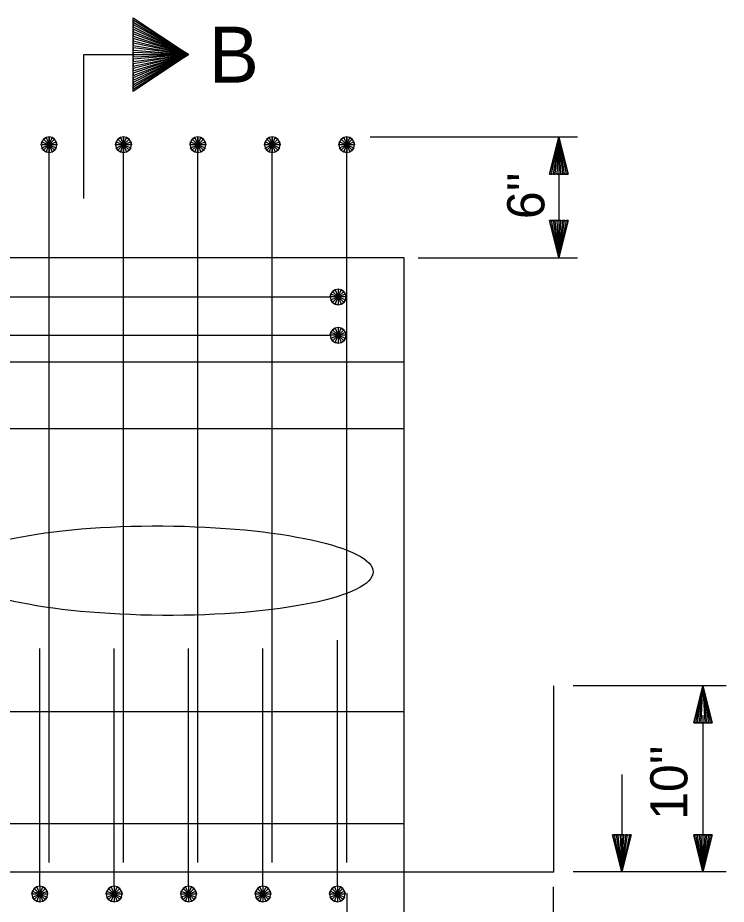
# Model space of a CAD drawing. Extents: x -5.8 to 46.5, y -6.7 to 28.5.
# Drawn here: x 20.003 to 22.383, y -4.17 to -1.193 of the extents above; entities that cross this region are included whole.
import ezdxf

# ---------------------------------------------------------------- set-up
doc = ezdxf.new("R2010")
doc.units = 0
for name, color, linetype in [('Dimension Lines', 7, 'Continuous'), ('Rebar Lines', 7, 'Continuous'), ('Sup Concrete Girder Lines', 7, 'Continuous'), ('Text', 7, 'Continuous')]:
    doc.layers.add(name, color=color, linetype=linetype)

msp = doc.modelspace()

# ---------------------------------------------------------------- linework, layer by layer
at = {"layer": 'Dimension Lines'}
for p, q in [((21.1865, -1.5925), (21.8835, -1.5925)), ((21.8205, -1.5925), (21.8205, -1.9988)), ((21.3484, -1.9988), (21.8835, -1.9988)), ((22.3831, -3.4361), (21.8689, -3.4361)), ((22.3049, -3.5344), (22.3049, -4.0613)), ((22.0325, -3.7337), (22.0325, -4.0613)), ((22.3831, -4.0613), (21.8689, -4.0613)), ((21.1079, -4.1332), (21.1079, -5.1787)), ((21.8013, -4.111), (21.8013, -4.2293))]:
    msp.add_line(p, q, dxfattribs=at)
for points in [[(20.3901, -1.1925), (20.5762, -1.3165), (20.3901, -1.2002), (20.3901, -1.2079), (20.5762, -1.3165), (20.3901, -1.2156), (20.3901, -1.2234), (20.5762, -1.3165), (20.3901, -1.2312), (20.3901, -1.2389), (20.5762, -1.3165), (20.3901, -1.2467), (20.3901, -1.2544), (20.5762, -1.3165), (20.3901, -1.2622), (20.3901, -1.27), (20.5762, -1.3165), (20.3901, -1.2777), (20.3901, -1.2855), (20.5762, -1.3165), (20.3901, -1.2933), (20.3901, -1.301), (20.5762, -1.3165), (20.3901, -1.3088), (20.3901, -1.3243), (20.5762, -1.3165), (20.3901, -1.332), (20.3901, -1.3398), (20.5762, -1.3165), (20.3901, -1.3476), (20.3901, -1.3553), (20.5762, -1.3165), (20.3901, -1.3631), (20.3901, -1.3708), (20.5762, -1.3165), (20.3901, -1.3786), (20.3901, -1.3863), (20.5762, -1.3165), (20.3901, -1.3941), (20.3901, -1.4018), (20.5762, -1.3165), (20.3901, -1.4096), (20.3901, -1.4174), (20.5762, -1.3165), (20.3901, -1.4252), (20.3901, -1.4329), (20.5762, -1.3165), (20.3901, -1.4405), (20.3901, -1.1925), (20.5762, -1.3165), (20.3901, -1.2002)], [(20.2253, -1.8), (20.2253, -1.3165), (20.5762, -1.3165)], [(21.8205, -1.7175), (21.8268, -1.7175), (21.8205, -1.5925), (21.833, -1.7175), (21.8393, -1.7175), (21.8205, -1.5925), (21.8455, -1.7175), (21.8518, -1.7175), (21.8205, -1.5925), (21.7893, -1.7175), (21.7955, -1.7175), (21.8205, -1.5925), (21.8018, -1.7175), (21.808, -1.7175), (21.8205, -1.5925), (21.8143, -1.7175), (21.8518, -1.7175), (21.7893, -1.7175), (21.8205, -1.5925), (21.8518, -1.7175)], [(21.8205, -1.8738), (21.8143, -1.8738), (21.8205, -1.9988), (21.808, -1.8738), (21.8018, -1.8738), (21.8205, -1.9988), (21.7955, -1.8738), (21.7893, -1.8738), (21.8205, -1.9988), (21.8518, -1.8738), (21.8455, -1.8738), (21.8205, -1.9988), (21.8393, -1.8738), (21.833, -1.8738), (21.8205, -1.9988), (21.8268, -1.8738), (21.7893, -1.8738), (21.8518, -1.8738), (21.8205, -1.9988), (21.7893, -1.8738)], [(22.3049, -3.5611), (22.2987, -3.5611), (22.3049, -3.4361), (22.2924, -3.5611), (22.2862, -3.5611), (22.3049, -3.4361), (22.2799, -3.5611), (22.2737, -3.5611), (22.3049, -3.4361), (22.3362, -3.5611), (22.3299, -3.5611), (22.3049, -3.4361), (22.3237, -3.5611), (22.3174, -3.5611), (22.3049, -3.4361), (22.3112, -3.5611), (22.2737, -3.5611), (22.3362, -3.5611), (22.3049, -3.4361), (22.2737, -3.5611)], [(22.0325, -3.9363), (22.0262, -3.9363), (22.0325, -4.0613), (22.02, -3.9363), (22.0137, -3.9363), (22.0325, -4.0613), (22.0075, -3.9363), (22.0012, -3.9363), (22.0325, -4.0613), (22.0637, -3.9363), (22.0575, -3.9363), (22.0325, -4.0613), (22.0512, -3.9363), (22.045, -3.9363), (22.0325, -4.0613), (22.0387, -3.9363), (22.0012, -3.9363), (22.0637, -3.9363), (22.0325, -4.0613), (22.0012, -3.9363)], [(22.3049, -3.9363), (22.3112, -3.9363), (22.3049, -4.0613), (22.3174, -3.9363), (22.3237, -3.9363), (22.3049, -4.0613), (22.3299, -3.9363), (22.3362, -3.9363), (22.3049, -4.0613), (22.2737, -3.9363), (22.2799, -3.9363), (22.3049, -4.0613), (22.2862, -3.9363), (22.2924, -3.9363), (22.3049, -4.0613), (22.2987, -3.9363), (22.3362, -3.9363), (22.2737, -3.9363), (22.3049, -4.0613), (22.3362, -3.9363)]]:
    msp.add_lwpolyline(points, dxfattribs=at)
msp.add_ellipse((20.4896, -3.0496), major_axis=(-0.7069, 0.0044), ratio=0.212389, dxfattribs=at)
at = {"layer": 'Rebar Lines'}
for p, q in [((20.108, -4.03), (20.108, -1.5925)), ((20.358, -4.03), (20.358, -1.5925)), ((20.608, -4.03), (20.608, -1.5925)), ((20.8579, -4.03), (20.8579, -1.5925)), ((21.1079, -4.03), (21.1079, -1.5925)), ((20.358, -2.6598), (20.358, -1.926)), ((20.8579, -2.6598), (20.8579, -1.926)), ((18.7382, -2.1303), (21.0528, -2.1303)), ((18.9697, -2.2591), (21.0528, -2.2591)), ((21.0766, -4.1092), (21.0766, -3.2825)), ((20.0767, -4.1092), (20.0767, -3.3113)), ((20.3267, -4.1092), (20.3267, -3.3113)), ((20.5767, -4.1092), (20.5767, -3.3113)), ((20.8267, -4.1092), (20.8267, -3.3113))]:
    msp.add_line(p, q, dxfattribs=at)
for points in [[(20.108, -1.5925), (20.098, -1.5944), (20.0894, -1.6002), (20.0836, -1.6088), (20.0816, -1.6189), (20.0836, -1.629), (20.0894, -1.6376), (20.0979, -1.6432), (20.108, -1.6453), (20.1181, -1.6432), (20.1267, -1.6376), (20.1324, -1.629), (20.1345, -1.6189), (20.1324, -1.6088), (20.1267, -1.6002), (20.1182, -1.5944), (20.108, -1.5925), (20.108, -1.6189), (20.108, -1.6453), (20.0979, -1.6432), (20.108, -1.6189), (20.0894, -1.6376), (20.0836, -1.629), (20.108, -1.6189), (20.0816, -1.6189), (20.0836, -1.6088), (20.108, -1.6189), (20.0894, -1.6002), (20.098, -1.5944), (20.108, -1.6189), (20.1182, -1.5944), (20.1267, -1.6002), (20.108, -1.6189), (20.1324, -1.6088), (20.1345, -1.6189), (20.108, -1.6189), (20.1324, -1.629), (20.1267, -1.6376), (20.108, -1.6189), (20.1181, -1.6432)], [(20.358, -1.5925), (20.3479, -1.5944), (20.3393, -1.6002), (20.3336, -1.6088), (20.3316, -1.6189), (20.3336, -1.629), (20.3393, -1.6376), (20.3479, -1.6432), (20.358, -1.6453), (20.3681, -1.6432), (20.3767, -1.6376), (20.3824, -1.629), (20.3844, -1.6189), (20.3824, -1.6088), (20.3767, -1.6002), (20.3681, -1.5944), (20.358, -1.5925), (20.358, -1.6189), (20.358, -1.6453), (20.3479, -1.6432), (20.358, -1.6189), (20.3393, -1.6376), (20.3336, -1.629), (20.358, -1.6189), (20.3316, -1.6189), (20.3336, -1.6088), (20.358, -1.6189), (20.3393, -1.6002), (20.3479, -1.5944), (20.358, -1.6189), (20.3681, -1.5944), (20.3767, -1.6002), (20.358, -1.6189), (20.3824, -1.6088), (20.3844, -1.6189), (20.358, -1.6189), (20.3824, -1.629), (20.3767, -1.6376), (20.358, -1.6189), (20.3681, -1.6432)], [(20.608, -1.5925), (20.5979, -1.5944), (20.5893, -1.6002), (20.5835, -1.6088), (20.5816, -1.6189), (20.5835, -1.629), (20.5893, -1.6376), (20.5978, -1.6432), (20.608, -1.6453), (20.618, -1.6432), (20.6266, -1.6376), (20.6323, -1.629), (20.6344, -1.6189), (20.6323, -1.6088), (20.6267, -1.6002), (20.6181, -1.5944), (20.608, -1.5925), (20.608, -1.6189), (20.608, -1.6453), (20.5978, -1.6432), (20.608, -1.6189), (20.5893, -1.6376), (20.5835, -1.629), (20.608, -1.6189), (20.5816, -1.6189), (20.5835, -1.6088), (20.608, -1.6189), (20.5893, -1.6002), (20.5979, -1.5944), (20.608, -1.6189), (20.6181, -1.5944), (20.6267, -1.6002), (20.608, -1.6189), (20.6323, -1.6088), (20.6344, -1.6189), (20.608, -1.6189), (20.6323, -1.629), (20.6266, -1.6376), (20.608, -1.6189), (20.618, -1.6432)], [(20.8579, -1.5925), (20.8479, -1.5944), (20.8393, -1.6002), (20.8335, -1.6088), (20.8315, -1.6189), (20.8335, -1.629), (20.8393, -1.6376), (20.8478, -1.6432), (20.8579, -1.6453), (20.868, -1.6432), (20.8766, -1.6376), (20.8823, -1.629), (20.8844, -1.6189), (20.8823, -1.6088), (20.8767, -1.6002), (20.8681, -1.5944), (20.8579, -1.5925), (20.8579, -1.6189), (20.8579, -1.6453), (20.8478, -1.6432), (20.8579, -1.6189), (20.8393, -1.6376), (20.8335, -1.629), (20.8579, -1.6189), (20.8315, -1.6189), (20.8335, -1.6088), (20.8579, -1.6189), (20.8393, -1.6002), (20.8479, -1.5944), (20.8579, -1.6189), (20.8681, -1.5944), (20.8767, -1.6002), (20.8579, -1.6189), (20.8823, -1.6088), (20.8844, -1.6189), (20.8579, -1.6189), (20.8823, -1.629), (20.8766, -1.6376), (20.8579, -1.6189), (20.868, -1.6432)], [(21.1079, -1.5925), (21.0978, -1.5944), (21.0892, -1.6002), (21.0835, -1.6088), (21.0815, -1.6189), (21.0835, -1.629), (21.0892, -1.6376), (21.0978, -1.6432), (21.1079, -1.6453), (21.118, -1.6432), (21.1266, -1.6376), (21.1323, -1.629), (21.1343, -1.6189), (21.1323, -1.6088), (21.1266, -1.6002), (21.1181, -1.5944), (21.1079, -1.5925), (21.1079, -1.6189), (21.1079, -1.6453), (21.0978, -1.6432), (21.1079, -1.6189), (21.0892, -1.6376), (21.0835, -1.629), (21.1079, -1.6189), (21.0815, -1.6189), (21.0835, -1.6088), (21.1079, -1.6189), (21.0892, -1.6002), (21.0978, -1.5944), (21.1079, -1.6189), (21.1181, -1.5944), (21.1266, -1.6002), (21.1079, -1.6189), (21.1323, -1.6088), (21.1343, -1.6189), (21.1079, -1.6189), (21.1323, -1.629), (21.1266, -1.6376), (21.1079, -1.6189), (21.118, -1.6432)], [(21.0792, -2.1039), (21.0691, -2.1059), (21.0605, -2.1116), (21.0547, -2.1202), (21.0528, -2.1303), (21.0547, -2.1404), (21.0605, -2.149), (21.069, -2.1547), (21.0792, -2.1567), (21.0892, -2.1547), (21.0978, -2.149), (21.1035, -2.1404), (21.1056, -2.1303), (21.1035, -2.1202), (21.0979, -2.1117), (21.0893, -2.1059), (21.0792, -2.1039), (21.0792, -2.1303), (21.0792, -2.1567), (21.069, -2.1547), (21.0792, -2.1303), (21.0605, -2.149), (21.0547, -2.1404), (21.0792, -2.1303), (21.0528, -2.1303), (21.0547, -2.1202), (21.0792, -2.1303), (21.0605, -2.1116), (21.0691, -2.1059), (21.0792, -2.1303), (21.0893, -2.1059), (21.0979, -2.1117), (21.0792, -2.1303), (21.1035, -2.1202), (21.1056, -2.1303), (21.0792, -2.1303), (21.1035, -2.1404), (21.0978, -2.149), (21.0792, -2.1303), (21.0892, -2.1547)], [(21.0792, -2.2327), (21.0691, -2.2347), (21.0605, -2.2404), (21.0547, -2.249), (21.0528, -2.2591), (21.0547, -2.2692), (21.0605, -2.2778), (21.069, -2.2835), (21.0792, -2.2855), (21.0892, -2.2835), (21.0978, -2.2778), (21.1035, -2.2692), (21.1056, -2.2591), (21.1035, -2.249), (21.0979, -2.2405), (21.0893, -2.2347), (21.0792, -2.2327), (21.0792, -2.2591), (21.0792, -2.2855), (21.069, -2.2835), (21.0792, -2.2591), (21.0605, -2.2778), (21.0547, -2.2692), (21.0792, -2.2591), (21.0528, -2.2591), (21.0547, -2.249), (21.0792, -2.2591), (21.0605, -2.2404), (21.0691, -2.2347), (21.0792, -2.2591), (21.0893, -2.2347), (21.0979, -2.2405), (21.0792, -2.2591), (21.1035, -2.249), (21.1056, -2.2591), (21.0792, -2.2591), (21.1035, -2.2692), (21.0978, -2.2778), (21.0792, -2.2591), (21.0892, -2.2835)], [(19.6809, -4.0613), (21.8034, -4.0613), (21.8034, -3.4361)], [(20.0767, -4.1092), (20.0667, -4.1112), (20.0581, -4.1169), (20.0523, -4.1255), (20.0503, -4.1356), (20.0523, -4.1457), (20.0581, -4.1543), (20.0666, -4.16), (20.0767, -4.162), (20.0868, -4.16), (20.0954, -4.1543), (20.1011, -4.1457), (20.1032, -4.1356), (20.1011, -4.1255), (20.0955, -4.1169), (20.0869, -4.1112), (20.0767, -4.1092), (20.0767, -4.1356), (20.0767, -4.162), (20.0666, -4.16), (20.0767, -4.1356), (20.0581, -4.1543), (20.0523, -4.1457), (20.0767, -4.1356), (20.0503, -4.1356), (20.0523, -4.1255), (20.0767, -4.1356), (20.0581, -4.1169), (20.0667, -4.1112), (20.0767, -4.1356), (20.0869, -4.1112), (20.0955, -4.1169), (20.0767, -4.1356), (20.1011, -4.1255), (20.1032, -4.1356), (20.0767, -4.1356), (20.1011, -4.1457), (20.0954, -4.1543), (20.0767, -4.1356), (20.0868, -4.16)], [(20.3267, -4.1092), (20.3167, -4.1112), (20.3081, -4.1169), (20.3023, -4.1255), (20.3003, -4.1356), (20.3023, -4.1457), (20.3081, -4.1543), (20.3166, -4.16), (20.3267, -4.162), (20.3368, -4.16), (20.3454, -4.1543), (20.3511, -4.1457), (20.3532, -4.1356), (20.3511, -4.1255), (20.3455, -4.1169), (20.3369, -4.1112), (20.3267, -4.1092), (20.3267, -4.1356), (20.3267, -4.162), (20.3166, -4.16), (20.3267, -4.1356), (20.3081, -4.1543), (20.3023, -4.1457), (20.3267, -4.1356), (20.3003, -4.1356), (20.3023, -4.1255), (20.3267, -4.1356), (20.3081, -4.1169), (20.3167, -4.1112), (20.3267, -4.1356), (20.3369, -4.1112), (20.3455, -4.1169), (20.3267, -4.1356), (20.3511, -4.1255), (20.3532, -4.1356), (20.3267, -4.1356), (20.3511, -4.1457), (20.3454, -4.1543), (20.3267, -4.1356), (20.3368, -4.16)], [(20.5767, -4.1092), (20.5666, -4.1112), (20.558, -4.1169), (20.5523, -4.1255), (20.5503, -4.1356), (20.5523, -4.1457), (20.558, -4.1543), (20.5666, -4.16), (20.5767, -4.162), (20.5868, -4.16), (20.5954, -4.1543), (20.6011, -4.1457), (20.6031, -4.1356), (20.6011, -4.1255), (20.5954, -4.1169), (20.5869, -4.1112), (20.5767, -4.1092), (20.5767, -4.1356), (20.5767, -4.162), (20.5666, -4.16), (20.5767, -4.1356), (20.558, -4.1543), (20.5523, -4.1457), (20.5767, -4.1356), (20.5503, -4.1356), (20.5523, -4.1255), (20.5767, -4.1356), (20.558, -4.1169), (20.5666, -4.1112), (20.5767, -4.1356), (20.5869, -4.1112), (20.5954, -4.1169), (20.5767, -4.1356), (20.6011, -4.1255), (20.6031, -4.1356), (20.5767, -4.1356), (20.6011, -4.1457), (20.5954, -4.1543), (20.5767, -4.1356), (20.5868, -4.16)], [(20.8267, -4.1092), (20.8166, -4.1112), (20.808, -4.1169), (20.8022, -4.1255), (20.8003, -4.1356), (20.8022, -4.1457), (20.808, -4.1543), (20.8166, -4.16), (20.8267, -4.162), (20.8367, -4.16), (20.8453, -4.1543), (20.8511, -4.1457), (20.8531, -4.1356), (20.8511, -4.1255), (20.8454, -4.1169), (20.8368, -4.1112), (20.8267, -4.1092), (20.8267, -4.1356), (20.8267, -4.162), (20.8166, -4.16), (20.8267, -4.1356), (20.808, -4.1543), (20.8022, -4.1457), (20.8267, -4.1356), (20.8003, -4.1356), (20.8022, -4.1255), (20.8267, -4.1356), (20.808, -4.1169), (20.8166, -4.1112), (20.8267, -4.1356), (20.8368, -4.1112), (20.8454, -4.1169), (20.8267, -4.1356), (20.8511, -4.1255), (20.8531, -4.1356), (20.8267, -4.1356), (20.8511, -4.1457), (20.8453, -4.1543), (20.8267, -4.1356), (20.8367, -4.16)], [(21.0766, -4.1092), (21.0666, -4.1112), (21.058, -4.1169), (21.0522, -4.1255), (21.0502, -4.1356), (21.0522, -4.1457), (21.058, -4.1543), (21.0665, -4.16), (21.0766, -4.162), (21.0867, -4.16), (21.0953, -4.1543), (21.101, -4.1457), (21.1031, -4.1356), (21.101, -4.1255), (21.0953, -4.1169), (21.0868, -4.1112), (21.0766, -4.1092), (21.0766, -4.1356), (21.0766, -4.162), (21.0665, -4.16), (21.0766, -4.1356), (21.058, -4.1543), (21.0522, -4.1457), (21.0766, -4.1356), (21.0502, -4.1356), (21.0522, -4.1255), (21.0766, -4.1356), (21.058, -4.1169), (21.0666, -4.1112), (21.0766, -4.1356), (21.0868, -4.1112), (21.0953, -4.1169), (21.0766, -4.1356), (21.101, -4.1255), (21.1031, -4.1356), (21.0766, -4.1356), (21.101, -4.1457), (21.0953, -4.1543), (21.0766, -4.1356), (21.0867, -4.16)]]:
    msp.add_lwpolyline(points, dxfattribs=at)
at = {"layer": 'Sup Concrete Girder Lines'}
for p, q in [((21.3013, -4.2488), (21.3013, -1.9988)), ((21.3013, -2.3488), (18.3116, -2.3488)), ((21.3013, -2.5738), (3.6711, -2.5738)), ((21.3013, -3.5238), (3.6711, -3.5238)), ((3.6711, -3.8988), (21.3013, -3.8988))]:
    msp.add_line(p, q, dxfattribs=at)
msp.add_lwpolyline([(21.3013, -1.9988), (18.6848, -1.9988)], dxfattribs=at)

# ---------------------------------------------------------------- texts
at = {"layer": 'Text'}
msp.add_text('B', height=0.188, dxfattribs=at).set_placement((20.6451, -1.4105))
for s, p in [("6''", (21.7721, -1.8687)), ("10''", (22.2526, -3.8861))]:
    msp.add_text(s, height=0.125, rotation=90, dxfattribs=at).set_placement(p)

doc.saveas('drawing.dxf')
